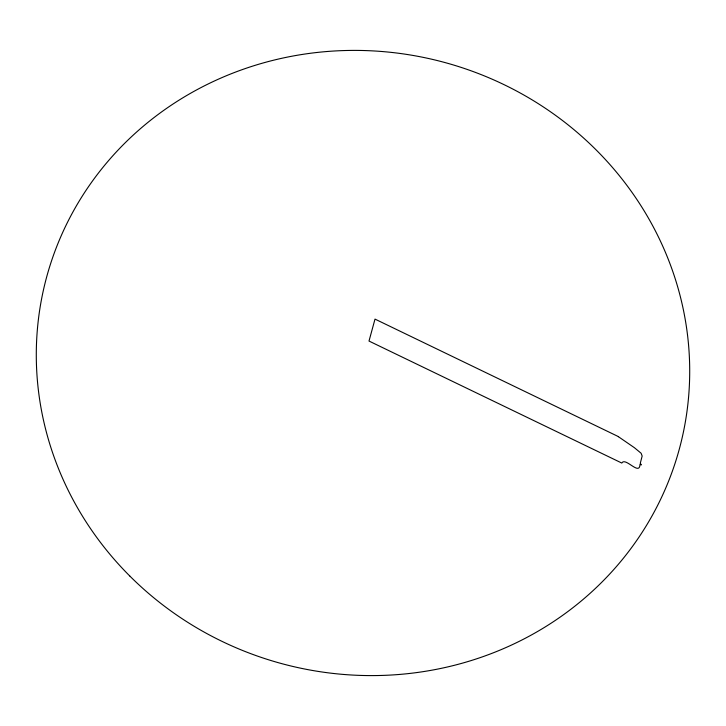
<?xml version="1.0" encoding="UTF-8"?>
<svg xmlns="http://www.w3.org/2000/svg" width="726" height="726" viewBox="0 0 726 726"><rect width="100%" height="100%" fill="white"/><g stroke="black" fill="none" stroke-linecap="round" stroke-linejoin="round"><path stroke-width="1.09" d="M618.38 436.68L634.379 447.679L641.122 453.26L642.156 456.037L640.278 463.279L641.312 464.921L639.978 464.377C639.651 476.338 625.358 456.672 621.801 463.052L369.008 341.057L375.006 319.104L617.454 436.144A5.835 1.788 26.9 0 1 618.38 436.68M129.7 575.927A327.825 311.427 15.3 0 0 677.721 454.73A327.825 311.427 15.3 0 0 281.57 58.334A327.825 311.427 15.3 0 0 129.7 575.927"/></g></svg>
